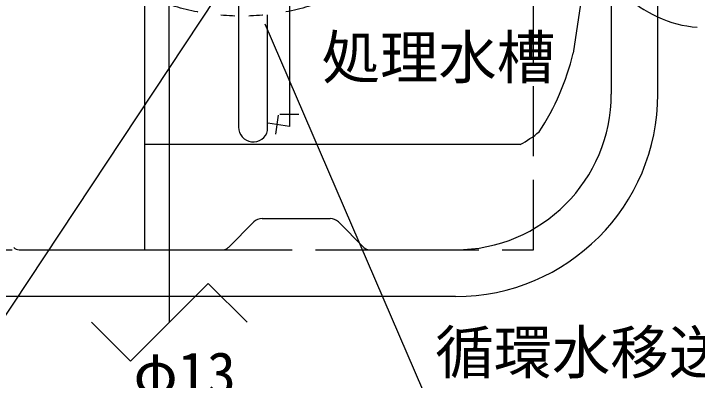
# Model space of a CAD drawing. Units: millimetres, scale not verified. Extents: x -9535 to 7784, y -6883 to 5195.
# Drawn here: x -5012 to -4133, y 84 to 554 of the extents above; entities that cross this region are included whole.
import ezdxf
from ezdxf.enums import TextEntityAlignment as Align

# ---------------------------------------------------------------- set-up
doc = ezdxf.new("R2010")
doc.units = ezdxf.units.MM
doc.header["$LTSCALE"] = 30
doc.linetypes.add('DASHED3', pattern=[4, 3, -1])
doc.linetypes.add('DOUBLE_CHAIN1', pattern=[8.8, 5, -1, 0.6, -0.6, 0.6, -1])
for name, color, linetype, lineweight in [('0-1_KIKI', 3, 'Continuous', 25), ('0-2_SEISAKU', 2, 'Continuous', 25), ('0-4_W-PIPE', 7, 'Continuous', 25)]:
    doc.layers.add(name, color=color, linetype=linetype, lineweight=lineweight)
doc.styles.add('MS Gothic', font='')
doc.styles.get('MS Gothic').set_extended_font_data('MS Gothic')

msp = doc.modelspace()

# ---------------------------------------------------------------- linework, layer by layer
at = {"layer": '0-1_KIKI'}
for p, q in [((-4843.79, 1451.16), (-4843.79, 251.16)), ((-4183.79, 451.16), (-4183.79, 1251.16)), ((-4243.79, 726.16), (-4243.79, 451.16)), ((-4262.44, 711.16), (-4292.57, 503.42)), ((-4811.79, 484.31), (-4811.79, 647.31)), ((-4722.79, 571.46), (-4722.79, 408.65)), ((-4685.4, 403.88), (-4685.4, 552.84)), ((-4674.68, 399.68), (-4671.27, 423.97)), ((-4669.6, 425.44), (-4645.06, 425.44)), ((-4360.77, 386.22), (-4843.79, 386.22)), ((-4692.56, 291.31), (-4605.02, 291.31)), ((-4703.19, 286.9), (-4735.86, 254.1)), ((-4594.4, 286.9), (-4561.73, 254.1)), ((-5004.64, 251.16), (-4742.95, 251.16)), ((-4554.64, 251.16), (-4443.79, 251.16)), ((-4443.79, 191.16), (-5843.79, 191.16))]:
    msp.add_line(p, q, dxfattribs=at)
at = {"layer": '0-1_KIKI', "color": 4}
for p, q in [((-5063.08, 104.96), (-4708.57, 640.14)), ((-4485.75, 71.27), (-4688.52, 540.67))]:
    msp.add_line(p, q, dxfattribs=at)
at = {"layer": '0-1_KIKI'}
msp.add_lwpolyline([(-4657.29, 586.81), (-4657.29, 409.64), (-4685, 413.55)], dxfattribs=at)
at = {"layer": '0-1_KIKI', "linetype": 'DOUBLE_CHAIN1'}
msp.add_circle((-4718.79, 851.16), 300, dxfattribs=at)
at = {"layer": '0-1_KIKI'}
for centre, radius, start, end in [((-4121.65, 686.46), 150, 225, 265.601), ((-4612.75, 582.32), 329.76, 326.96962, 346.15727), ((-4443.79, 451.16), 200, 270, 0), ((-4443.79, 451.16), 260, 270, 0), ((-4703.79, 408.67), 19, 180.07113, 346.21522), ((-4448.91, 544.71), 181.35, 299.08228, 308.39322), ((-4692.56, 276.31), 15, 90, 135.10922), ((-4605.02, 276.31), 15, 44.89078, 90), ((-5004.64, 261.16), 10, 224.89077, 270), ((-4742.95, 261.16), 10, 270, 315.10922), ((-4554.64, 261.16), 10, 224.89078, 270)]:
    msp.add_arc(centre, radius, start, end, dxfattribs=at)
at = {"layer": '0-2_SEISAKU', "linetype": 'DASHED3'}
msp.add_lwpolyline([(-5943.79, 251.16), (-4343.79, 251.16), (-4343.79, 1451.16)], dxfattribs=at)
at = {"layer": '0-4_W-PIPE', "color": 6}
msp.add_line((-4811.79, 484.31), (-4811.79, 158.08), dxfattribs=at)
at = {"layer": '0-4_W-PIPE'}
for p, q in [((-4761.79, 208.08), (-4861.79, 108.08)), ((-4711.79, 158.08), (-4761.79, 208.08)), ((-4861.79, 108.08), (-4911.79, 158.08))]:
    msp.add_line(p, q, dxfattribs=at)

# ---------------------------------------------------------------- texts
at = {"layer": '0-1_KIKI', "color": 4, "style": 'MS Gothic'}
for s, p in [('処理水槽', (-4615.9, 454.4)), ('循環水移送装置', (-4469.97, 75.49))]:
    msp.add_text(s, height=54.99, dxfattribs=at).set_placement(p, align=Align.BOTTOM_LEFT)
at = {"layer": '0-4_W-PIPE', "color": 4, "style": 'MS Gothic'}
msp.add_text('φ13', height=54.99, dxfattribs=at).set_placement((-4857.75, 48.49), align=Align.BOTTOM_LEFT)

doc.saveas('drawing.dxf')
